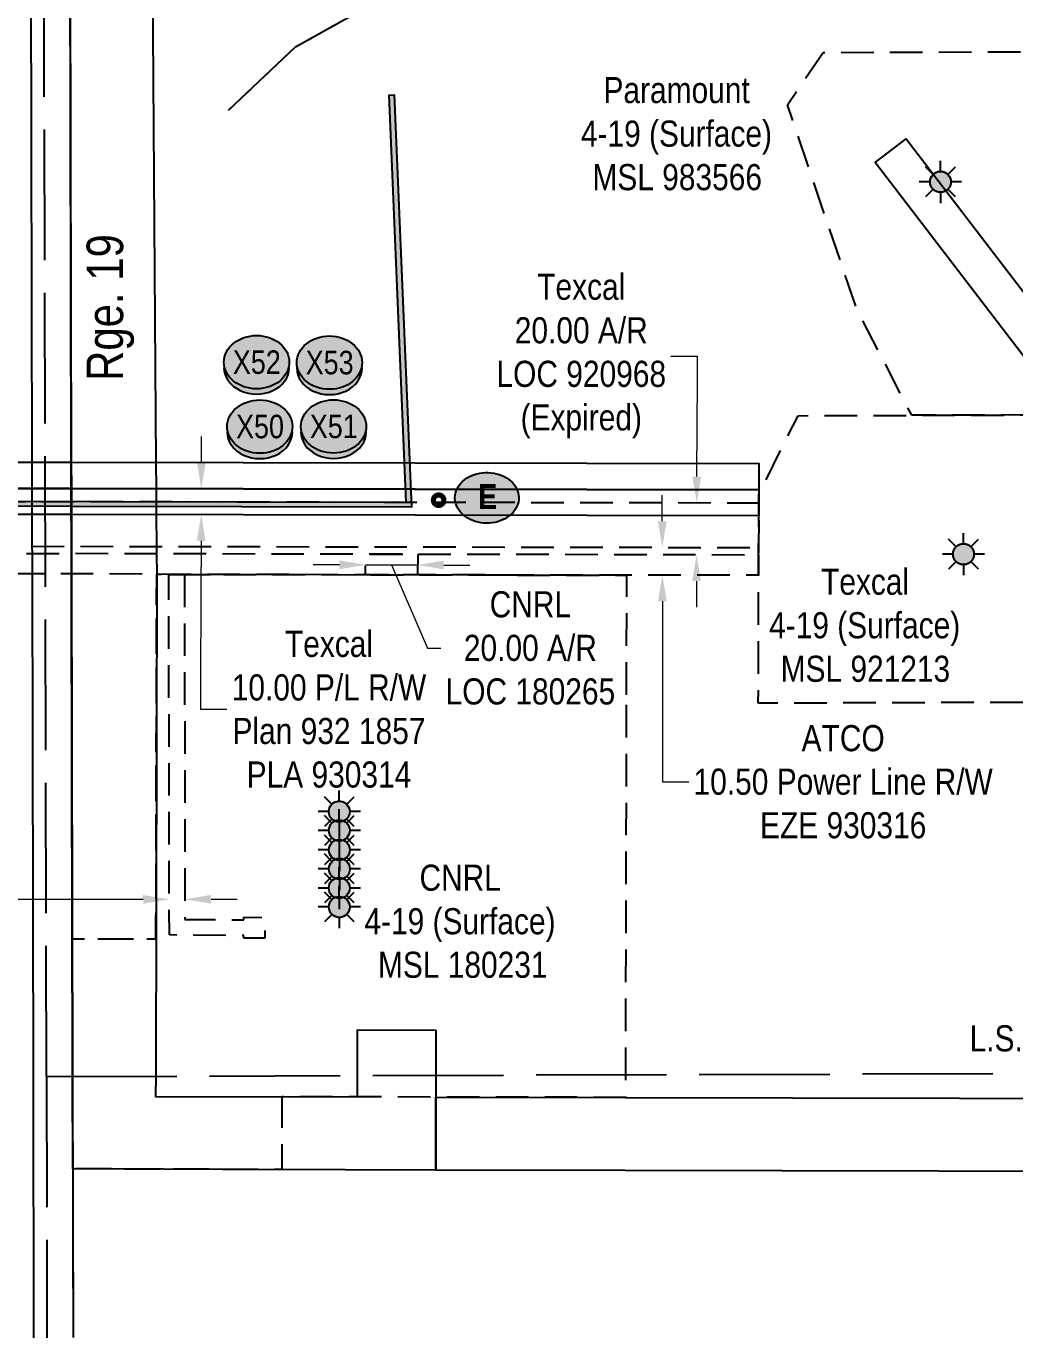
# Model space of a CAD drawing. Extents: x 506297 to 510567, y 6023715 to 6027460.
# Drawn here: x 509658 to 510036, y 6024649 to 6025151 of the extents above; entities that cross this region are included whole.
import ezdxf
from ezdxf.enums import TextEntityAlignment as Align

# ---------------------------------------------------------------- set-up
doc = ezdxf.new("R2010")
doc.units = 0
doc.header["$LTSCALE"] = 5
doc.header["$PDMODE"] = 34
doc.header["$PDSIZE"] = 0.05
for name, pattern in [('foc-ACCESSROAD', [3.75, 2.5, -1.25]), ('foc-FLOWLINE', [3.75, 2.5, -1.25]), ('foc-LSD', [8, 5, -3]), ('foc-UNSURVEYED', [12.5, 10, -2.5]), ('foc-WHEELTRACKS', [2, 0.4, -1.6])]:
    doc.linetypes.add(name, pattern=pattern)
doc.layers.get('Defpoints').update_dxf_attribs({"color": 9})
for name, color, linetype in [('CG-NOTES', 7, 'Continuous'), ('D-TXT', 6, 'Continuous'), ('F-AR', 190, 'foc-ACCESSROAD'), ('F-EZE', 190, 'foc-FLOWLINE'), ('F-RW', 190, 'Continuous'), ('F-WS', 190, 'foc-ACCESSROAD'), ('F-WS-S', 190, 'Continuous'), ('L-SECTION-LSD', 7, 'foc-LSD'), ('L-USEC', 7, 'foc-UNSURVEYED'), ('P-CROSSINGS', 250, 'Continuous'), ('P-PROPOSED', 10, 'Continuous'), ('T-WATER-P3', 160, 'foc-WHEELTRACKS')]:
    doc.layers.add(name, color=color, linetype=linetype)
for name, color, linetype, lineweight in [('F-AR-T', 190, 'Continuous', 9), ('F-EZE-T', 190, 'Continuous', 9), ('F-RW-T', 190, 'Continuous', 9)]:
    doc.layers.add(name, color=color, linetype=linetype, lineweight=lineweight)
doc.styles.add('100L', font='ARIALN.TTF', dxfattribs={"height": 11})
doc.styles.add('80CG', font='ARIALN.TTF', dxfattribs={"height": 10})
doc.styles.add('80L', font='ARIALN.TTF', dxfattribs={"height": 10})
doc.styles.add('BOLD', font='ARIALNB.TTF')
doc.styles.add('Crossing', font='ARIALN.TTF', dxfattribs={"height": 10})
doc.styles.add('foc-LtypeFont', font='ARIALN.TTF', dxfattribs={"height": 7.35})
doc.linetypes.add('foc-TOPO-flowdirection-NOLINE', pattern='A,0,[">",foc-LtypeFont,S=0.3,R=0,X=0,Y=-0.945],-20,[">",foc-LtypeFont,S=0.3,R=0,X=0,Y=-0.945],0', length=20)
doc.dimstyles.new('Compass 5 000', dxfattribs={"dimscale": 5, "dimtxt": 9, "dimasz": 2, "dimexe": 0.2, "dimexo": 0.0625, "dimgap": 0.5, "dimtad": 0, "dimtih": 1, "dimtoh": 1, "dimzin": 0, "dimdsep": 46, "dimtxsty": '80CG', "dimcen": 0.1, "dimse1": 1, "dimse2": 1, "dimclrd": 256, "dimclrt": 256, "dimaunit": 1, "dimadec": 4, "dimazin": 0, "dimtfac": 0.06, "dimtofl": 0, "dimtmove": 0, "dimatfit": 1, "dimfxl": 0.2, "dimtolj": 1, "dimtzin": 0, "dimlwd": -1, "dimarcsym": 0})

# ---------------------------------------------------------------- blocks, each defined once
blk = doc.blocks.new('*D480')
at = {"layer": 'Defpoints', "color": 0, "transparency": 16777216}
for p in [(509712.42, 6024898.98), (509718.42, 6024898.99), (509718.54, 6024816.64)]:
    blk.add_point(p, dxfattribs=at)
at = {"layer": 'F-EZE-T', "transparency": 16777216}
for p, q in [((509702.54, 6024816.62), (509642.84, 6024816.53)), ((509728.54, 6024816.66), (509738.54, 6024816.67))]:
    blk.add_line(p, q, dxfattribs=at)
for points in [[(509702.54, 6024818.29), (509702.55, 6024814.95), (509712.54, 6024816.64)], [(509728.54, 6024818.33), (509728.55, 6024814.99), (509718.54, 6024816.64)]]:
    blk.add_solid(points, dxfattribs=at)
at = {"layer": 'F-EZE-T', "transparency": 16777216, "insert": (509586.48, 6024816.53), "char_height": 10, "attachment_point": 5, "style": '80CG'}
blk.add_mtext('\\A1;ATCO\\P6.00 Power Line R/W\\PEZE 180169', dxfattribs=at)
blk = doc.blocks.new('AA')
at = {"const_width": 4}
blk.add_lwpolyline([(-1, 0, 1), (1, 0, 1)], format="xyb", close=True, dxfattribs=at)
blk.add_circle((0, 0), 2)
blk = doc.blocks.new('Route_Letters')
h = blk.add_hatch(color=255)
h.dxf.hatch_style = 1
edge = h.paths.add_edge_path()
edge.add_ellipse((-0.12, 0.46), major_axis=(-11.97, 0), ratio=0.789318, start_angle=0, end_angle=360)
at = {"color": 5}
blk.add_open_spline([(-12.34, 0.46), (-12.34, -0.25), (-12.24, -0.97), (-11.72, -2.79), (-11.14, -3.88), (-9.56, -5.81), (-8.54, -6.66), (-6.22, -8.02), (-4.9, -8.54), (-2.12, -9.17), (-0.66, -9.3), (2.22, -9.13), (3.64, -8.84), (6.27, -7.89), (7.48, -7.22), (9.54, -5.6), (10.38, -4.64), (11.6, -2.54), (11.97, -1.4), (12.18, 0.91), (12.02, 2.08), (11.2, 4.3), (10.54, 5.35), (8.8, 7.2), (7.72, 7.99), (5.29, 9.24), (3.93, 9.68), (1.11, 10.18), (-0.35, 10.23), (-3.22, 9.91), (-4.61, 9.55), (-7.16, 8.47), (-8.32, 7.75), (-10.24, 6.02), (-11, 5.02), (-12.05, 2.86), (-12.32, 1.7), (-12.34, 0.52), (-12.34, 0.49), (-12.34, 0.46)], degree=3, knots=[0, 0, 0, 0, 0.219529, 0.219529, 0.575727, 0.575727, 0.931924, 0.931924, 1.288121, 1.288121, 1.644318, 1.644318, 2.000515, 2.000515, 2.356712, 2.356712, 2.712909, 2.712909, 3.069107, 3.069107, 3.425304, 3.425304, 3.781501, 3.781501, 4.137698, 4.137698, 4.493895, 4.493895, 4.850092, 4.850092, 5.20629, 5.20629, 5.562487, 5.562487, 5.918684, 5.918684, 6.274881, 6.274881, 6.283185, 6.283185, 6.283185, 6.283185], dxfattribs=at)
at = {"color": 14, "style": 'BOLD'}
blk.add_attdef('A', text='', height=9.5, dxfattribs=at).set_placement((0.22, 0.98), align=Align.MIDDLE)
blk = doc.blocks.new('*D651')
at = {"layer": 'Defpoints', "color": 0, "transparency": 16777216}
for p in [(509902.02, 6024951.39), (509901.37, 6024940.72), (509902.03, 6024940.72)]:
    blk.add_point(p, dxfattribs=at)
at = {"layer": 'F-EZE-T', "transparency": 16777216}
for p, q in [((509901.35, 6024961.39), (509901.34, 6024971.39)), ((509901.39, 6024930.72), (509901.47, 6024861.6)), ((509901.47, 6024861.6), (509911.47, 6024861.6))]:
    blk.add_line(p, q, dxfattribs=at)
for points in [[(509903.01, 6024961.39), (509899.68, 6024961.39), (509901.36, 6024951.39)], [(509903.05, 6024930.72), (509899.72, 6024930.72), (509901.37, 6024940.72)]]:
    blk.add_solid(points, dxfattribs=at)
at = {"layer": 'F-EZE-T', "transparency": 16777216, "insert": (509970.61, 6024861.6), "char_height": 10, "attachment_point": 5, "style": '80CG'}
blk.add_mtext('\\A1;ATCO\\P10.50 Power Line R/W\\PEZE 930316', dxfattribs=at)
blk = doc.blocks.new('*D655')
at = {"layer": 'Defpoints', "color": 0, "transparency": 16777216}
for p in [(509787.68, 6024944.99), (509807.67, 6024944.95), (509807.67, 6024944.63)]:
    blk.add_point(p, dxfattribs=at)
at = {"layer": 'F-AR-T', "transparency": 16777216}
for p, q in [((509777.68, 6024944.69), (509767.68, 6024944.71)), ((509787.68, 6024944.67), (509807.67, 6024944.63)), ((509797.68, 6024944.65), (509811.49, 6024912.83)), ((509817.67, 6024944.61), (509827.67, 6024944.59)), ((509811.49, 6024912.83), (509816.49, 6024912.83))]:
    blk.add_line(p, q, dxfattribs=at)
for points in [[(509777.69, 6024946.36), (509777.68, 6024943.02), (509787.68, 6024944.67)], [(509817.68, 6024946.28), (509817.67, 6024942.94), (509807.67, 6024944.63)]]:
    blk.add_solid(points, dxfattribs=at)
at = {"layer": 'F-AR-T', "transparency": 16777216, "insert": (509850.83, 6024912.83), "char_height": 10, "attachment_point": 5, "style": '80CG'}
blk.add_mtext('\\A1;CNRL\\P20.00 A/R\\PLOC 180265', dxfattribs=at)
blk = doc.blocks.new('*D660')
at = {"layer": 'Defpoints', "color": 0, "transparency": 16777216}
for p in [(509914.52, 6024968.48), (509926.73, 6024968.46), (509926.69, 6024948.45)]:
    blk.add_point(p, dxfattribs=at)
at = {"layer": 'F-AR-T', "transparency": 16777216}
for p, q in [((509904.64, 6025024.63), (509914.64, 6025024.63)), ((509914.64, 6025024.63), (509914.56, 6024988.48)), ((509914.54, 6024978.48), (509914.56, 6024988.48)), ((509914.46, 6024938.48), (509914.44, 6024928.48))]:
    blk.add_line(p, q, dxfattribs=at)
for points in [[(509912.87, 6024978.49), (509916.21, 6024978.48), (509914.52, 6024968.48)], [(509912.79, 6024938.48), (509916.13, 6024938.47), (509914.48, 6024948.48)]]:
    blk.add_solid(points, dxfattribs=at)
at = {"layer": 'F-AR-T', "transparency": 16777216, "insert": (509870.32, 6025024.63), "char_height": 10, "attachment_point": 5, "style": '80CG'}
blk.add_mtext('\\A1;Texcal\\P20.00 A/R\\PLOC 920968\\P(Expired)', dxfattribs=at)
blk = doc.blocks.new('*D695')
at = {"layer": 'Defpoints', "color": 0, "transparency": 16777216}
for p in [(509739.79, 6024973.83), (509724.78, 6024963.87), (509739.77, 6024963.84)]:
    blk.add_point(p, dxfattribs=at)
at = {"layer": 'F-RW-T', "transparency": 16777216}
for p, q in [((509724.82, 6024983.86), (509724.84, 6024993.86)), ((509724.76, 6024953.87), (509724.74, 6024943.87)), ((509724.63, 6024889.35), (509724.74, 6024943.87)), ((509734.63, 6024889.35), (509724.63, 6024889.35))]:
    blk.add_line(p, q, dxfattribs=at)
for points in [[(509723.15, 6024983.87), (509726.49, 6024983.86), (509724.8, 6024973.86)], [(509723.09, 6024953.88), (509726.43, 6024953.87), (509724.78, 6024963.87)]]:
    blk.add_solid(points, dxfattribs=at)
at = {"layer": 'F-RW-T', "transparency": 16777216, "insert": (509773.71, 6024889.35), "char_height": 10, "attachment_point": 5, "style": '80CG'}
blk.add_mtext('\\A1;Texcal\\P10.00 P/L R/W\\PPlan 932 1857\\PPLA 930314', dxfattribs=at)
blk = doc.blocks.new('GAS')
h = blk.add_hatch(color=255)
h.dxf.hatch_style = 1
edge = h.paths.add_edge_path()
edge.add_arc((0, 0), 0.9, 0, 360)
for p, q in [((-0.57, 0.57), (-1.14, 1.14)), ((0, 0.81), (0, 1.62)), ((0.57, 0.57), (1.14, 1.14)), ((-0.81, 0), (-1.62, 0)), ((1.62, 0), (0.81, 0)), ((-0.57, -0.57), (-1.14, -1.14)), ((0, -0.81), (0, -1.62)), ((1.14, -1.14), (0.57, -0.57))]:
    blk.add_line(p, q)
blk.add_circle((0, 0), 0.8)
blk = doc.blocks.new('xing2')
h = blk.add_hatch(color=50)
h.dxf.hatch_style = 1
edge = h.paths.add_edge_path()
edge.add_ellipse((0, 0), major_axis=(-12.5, 0), ratio=0.816297, start_angle=0, end_angle=360)
h = blk.add_hatch(color=250)
h.dxf.hatch_style = 1
edge = h.paths.add_edge_path()
edge.add_ellipse((0, -2.05), major_axis=(-12.5, 0), ratio=0.816297, start_angle=0, end_angle=180)
edge.add_line((12.5, -2.05), (12.5, 0))
edge.add_ellipse((0, 0), major_axis=(-12.5, 0), ratio=0.816297, start_angle=0, end_angle=180, ccw=False)
edge.add_line((-12.5, 0), (-12.5, -2.05))
at = {"color": 250}
blk.add_ellipse((0, 0), major_axis=(-12.5, 0), ratio=0.816297, dxfattribs=at)
blk.add_ellipse((0, -2.05), major_axis=(-12.5, 0), ratio=0.816297, start_param=0, end_param=3.141593, dxfattribs=at)
at = {"color": 250, "style": 'Crossing'}
blk.add_attdef('CROSSING', text='', height=9, dxfattribs=at).set_placement((0.09, 0.02), align=Align.MIDDLE_CENTER)
at = {"color": 250, "style": 'Crossing', "flags": 1}
for tag, p in [('OWNER', (0.09, -12.49)), ('DESCRIPTION', (0.09, -25.77)), ('LOCATION', (0.09, -39.3)), ('DWG_REF', (0.09, -52.84))]:
    blk.add_attdef(tag, text='', height=9, dxfattribs=at).set_placement(p, align=Align.MIDDLE_CENTER)

msp = doc.modelspace()

# ---------------------------------------------------------------- hatches: boundary and pattern name
at = {"layer": 'P-PROPOSED'}
h = msp.add_hatch(color=256, dxfattribs=at)
h.dxf.hatch_style = 1
h.paths.add_polyline_path([(509796.698, 6025124.527), (509798.696, 6025124.61), (509805.309, 6024966.707), (509219.186, 6024967.917), (509196.95, 6025010.856), (509103.819, 6025021.614), (508388.141, 6025021.346), (508401.756, 6025052.16), (508410.85, 6025071.086), (508386.117, 6025081.058), (508383.037, 6025074.928), (508367.894, 6025041.386), (508354.157, 6025007.243), (508341.849, 6024972.559), (508331.383, 6024938.672), (508319.403, 6024890.784), (508316.32, 6024878.461), (508315.682, 6024875.195), (508313.813, 6024865.993), (508283.743, 6024862.095), (508261.055, 6024862.122), (508222.408, 6024850.062), (508215.675, 6024815.476), (508203.86, 6024792.537), (508168.8, 6024793.203), (508126.202, 6024809.837), (508061.096, 6024814.559), (508031.539, 6024813.166), (508019.853, 6024796.262), (508005.566, 6024684.375), (508005.545, 6024666.967), (507726.437, 6024696.458), (507559.269, 6024714.128), (507469.846, 6024722.293), (507449.75, 6024724.245), (507446.733, 6024724.556), (507387.581, 6024730.797), (507285.493, 6024741.568), (507032.596, 6024768.25), (506559.699, 6024818.158), (506559.909, 6024820.147), (507032.806, 6024770.239), (507285.703, 6024743.556), (507387.791, 6024732.786), (507446.941, 6024726.546), (507449.949, 6024726.235), (507470.033, 6024724.284), (507559.465, 6024716.119), (507726.647, 6024698.447), (508003.547, 6024669.189), (508003.566, 6024684.503), (508017.942, 6024797.015), (508030.456, 6024815.117), (508061.122, 6024816.562), (508126.648, 6024811.81), (508169.195, 6024795.196), (508202.653, 6024794.56), (508213.766, 6024816.138), (508220.672, 6024851.616), (508260.751, 6024864.122), (508283.615, 6024864.095), (508312.137, 6024867.793), (508313.721, 6024875.586), (508314.367, 6024878.896), (508317.462, 6024891.269), (508329.456, 6024939.21), (508339.951, 6024973.189), (508352.286, 6025007.951), (508366.054, 6025042.171), (508381.231, 6025075.789), (508385.156, 6025083.602), (508413.577, 6025072.143), (508403.572, 6025051.323), (508391.211, 6025023.347), (509103.934, 6025023.614), (509198.237, 6025012.721), (509220.404, 6024969.915), (509803.224, 6024968.712)])

# ---------------------------------------------------------------- linework, layer by layer
at = {"layer": 'F-AR', "flags": 128}
for points in [[(509644.901, 6024968.899), (509645.467, 6024968.898), (509675.06, 6024968.973), (509675.643, 6024968.974), (509938.282, 6024968.433), (509938.271, 6024963.432), (509938.246, 6024951.43), (509938.241, 6024948.429), (509675.647, 6024948.97), (509675.103, 6024948.968), (509645.469, 6024948.893), (509644.943, 6024948.895), (509228.176, 6024949.893), (509218.118, 6024949.916), (509218.461, 6024952.916), (509220.404, 6024969.915), (509230.463, 6024969.891), (509358.472, 6024969.584), (509368.474, 6024969.56), (509605.061, 6024968.995), (509622.613, 6024968.953), (509625.066, 6024968.948), (509633.115, 6024968.928), (509644.901, 6024968.899)], [(509807.68, 6024948.697), (509807.664, 6024940.86), (509787.675, 6024940.9), (509787.691, 6024948.738), (509807.68, 6024948.697)]]:
    msp.add_lwpolyline(points, close=True, dxfattribs=at)
at = {"layer": 'F-EZE', "flags": 128}
msp.add_lwpolyline([(509718.364, 6024941.039), (509718.556, 6024808.957), (509741.135, 6024808.791), (509741.14, 6024809.79), (509749.148, 6024809.73), (509749.089, 6024801.743), (509741.1, 6024801.781), (509741.09, 6024802.794), (509712.568, 6024803.005), (509712.361, 6024941.05), (509718.364, 6024941.039)], close=True, dxfattribs=at)
at = {"layer": 'F-RW'}
for points in [[(509660.736, 6024648.798), (509660.525, 6024748.797), (509660.119, 6024941.429), (509660.104, 6024948.93), (509660.097, 6024951.931), (509660.072, 6024963.937), (509660.061, 6024968.934), (509660.05, 6024973.931), (509660.029, 6024983.978), (509659.055, 6025473.001), (509659.037, 6025479.438), (509658.937, 6025514.272), (509658.827, 6025552.978), (509658.617, 6025652.979)], [(509673.616, 6025653.027), (509673.827, 6025553.025), (509673.923, 6025507.847), (509673.996, 6025473.031), (509675.029, 6024983.961), (509675.05, 6024973.967), (509675.06, 6024968.973), (509675.071, 6024963.974), (509675.096, 6024951.969), (509675.103, 6024948.968), (509675.118, 6024941.467), (509675.525, 6024748.845), (509675.736, 6024648.846)], [(509704.025, 6025460.161), (509707.414, 6024983.893), (509707.485, 6024973.9), (509707.521, 6024968.908), (509707.556, 6024963.906), (509707.643, 6024951.723), (509707.663, 6024948.903), (509707.718, 6024941.059), (509707.336, 6024748.943), (509707.32, 6024741.167), (509784.63, 6024741.012), (509784.646, 6024749.182), (509784.681, 6024766.631), (509814.665, 6024766.57), (509814.631, 6024749.276), (509814.615, 6024740.952), (509814.559, 6024712.989), (509675.6, 6024713.463), (509675.525, 6024748.845), (509675.119, 6024941.296), (509675.103, 6024948.968), (509675.097, 6024951.794), (509675.071, 6024963.974), (509675.06, 6024968.973), (509675.05, 6024973.967), (509675.029, 6024983.961), (509674.062, 6025441.846)], [(510237.569, 6024650.627), (510203.394, 6024750.503), (510128.174, 6024970.354), (510058.232, 6025000.447), (510056.86, 6025002.112), (509982.856, 6025098.713), (509994.763, 6025107.801), (510058.306, 6025024.858), (510067.607, 6025012.717), (510140.177, 6024981.492), (510219.167, 6024750.553), (510253.293, 6024650.676)], [(509644.869, 6024984.024), (509675.029, 6024983.961), (509938.313, 6024983.419), (509938.292, 6024973.425), (509675.05, 6024973.967), (509644.891, 6024973.892)], [(510208.006, 6024650.533), (510186.907, 6024712.197), (509887.168, 6024712.832), (509814.559, 6024712.989), (509814.615, 6024740.952), (509887.223, 6024740.801), (510206.948, 6024740.119), (510237.569, 6024650.627)]]:
    msp.add_lwpolyline(points, dxfattribs=at)
msp.add_lwpolyline([(509633.14, 6024973.969), (509644.891, 6024973.892), (509675.05, 6024973.967), (509938.292, 6024973.425), (509938.288, 6024971.73), (509938.282, 6024968.433), (509938.271, 6024963.432), (509675.071, 6024963.974), (509644.912, 6024963.898), (509633.09, 6024963.926), (509622.587, 6024963.951), (509229.891, 6024964.891), (509230.463, 6024969.891), (509231.033, 6024974.882), (509236.063, 6024974.872), (509256.288, 6024974.83), (509358.455, 6024974.619), (509368.456, 6024974.599), (509605.087, 6024974.112), (509615.082, 6024974.091), (509622.638, 6024974.04), (509625.091, 6024974.024), (509633.14, 6024973.969)], close=True, dxfattribs=at)
at = {"layer": 'F-WS', "flags": 128}
for points in [[(510058.306, 6025024.858), (510058.378, 6025002.118), (510056.86, 6025002.112), (509996.855, 6025001.922), (509975.707, 6025042.908), (509949.295, 6025120.822), (509962.923, 6025140.852), (510057.943, 6025141.148), (510058.306, 6025024.858)], [(510058.153, 6024892.091), (509938.124, 6024891.711), (509938.225, 6024940.928), (509938.241, 6024948.429), (509938.246, 6024951.43), (509938.271, 6024963.432), (509938.282, 6024968.433), (509938.288, 6024971.73), (509953.353, 6025001.784), (509996.855, 6025001.922), (510056.86, 6025002.112), (510058.378, 6025002.118), (510058.232, 6025000.447), (510058.153, 6024892.091)], [(509887.523, 6024891.142), (509887.241, 6024749.502), (509887.223, 6024740.805), (509814.615, 6024740.952), (509784.63, 6024741.012), (509755.697, 6024741.07), (509755.635, 6024713.189), (509675.6, 6024713.463), (509675.525, 6024748.845), (509675.414, 6024801.461), (509707.44, 6024801.516), (509707.718, 6024941.059), (509712.361, 6024941.05), (509718.364, 6024941.038), (509787.675, 6024940.9), (509807.664, 6024940.86), (509887.622, 6024940.701), (509887.523, 6024891.142)]]:
    msp.add_lwpolyline(points, close=True, dxfattribs=at)
msp.add_lwpolyline([(509745.441, 6024713.224), (509675.6, 6024713.463), (509675.525, 6024748.845), (509675.414, 6024801.461), (509707.44, 6024801.516), (509707.718, 6024941.059), (509712.361, 6024941.05), (509718.364, 6024941.038), (509744.96, 6024940.985)], dxfattribs=at)
at = {"layer": 'L-USEC'}
for p, q in [((509665.486, 6024748.792), (509663.788, 6025552.972)), ((509675.525, 6024748.845), (509673.827, 6025553.025)), ((509665.486, 6024748.792), (510467.2, 6024751.354)), ((509665.486, 6024748.792), (509665.697, 6024648.814)), ((509675.525, 6024748.845), (509675.736, 6024648.846))]:
    msp.add_line(p, q, dxfattribs=at)
at = {"layer": 'T-WATER-P3', "flags": 128}
msp.add_lwpolyline([(509735.233, 6025118.684), (509760.878, 6025142.977), (509787.462, 6025157.844), (509805.124, 6025164.163), (509838.742, 6025192.284), (509850.976, 6025200.011), (509880.951, 6025207.564), (509894.552, 6025215.426), (509897.3, 6025232.039), (509893.35, 6025246.521), (509889.43, 6025252.61), (509887.027, 6025256.344), (509884.28, 6025260.609), (509881.452, 6025268.61), (509879.467, 6025274.224), (509878.192, 6025293.175), (509887.026, 6025324.821), (509897.985, 6025373.9), (509904.187, 6025387.08), (509913.328, 6025398.13), (509924.457, 6025408.19), (509937.315, 6025415.607), (509947.876, 6025425.201), (509956.945, 6025436.669), (509958.59, 6025451.51), (509957.633, 6025469.447), (509944.379, 6025522.122), (509946.65, 6025542.445), (509943.079, 6025576.304), (509948.596, 6025590.421), (509974.666, 6025624.67), (509985.117, 6025633.903), (510010.804, 6025648.612), (510016.023, 6025654.113)], dxfattribs=at)
at = {"layer": 'T-WATER-P3', "linetype": 'foc-TOPO-flowdirection-NOLINE', "flags": 128}
msp.add_lwpolyline([(509735.233, 6025118.684), (509760.878, 6025142.977), (509787.462, 6025157.844), (509805.124, 6025164.163), (509838.742, 6025192.284), (509850.976, 6025200.011), (509880.951, 6025207.564), (509894.552, 6025215.426), (509897.3, 6025232.039), (509893.35, 6025246.521), (509889.43, 6025252.61), (509887.027, 6025256.344), (509884.28, 6025260.609), (509881.452, 6025268.61), (509879.467, 6025274.224), (509878.192, 6025293.175), (509887.026, 6025324.821), (509897.985, 6025373.9), (509904.187, 6025387.08), (509913.328, 6025398.13), (509924.457, 6025408.19), (509937.315, 6025415.607), (509947.876, 6025425.201), (509956.945, 6025436.669), (509958.59, 6025451.51), (509957.633, 6025469.447), (509944.379, 6025522.122), (509946.65, 6025542.445), (509943.079, 6025576.304), (509948.596, 6025590.421), (509974.666, 6025624.67), (509985.117, 6025633.903), (510010.804, 6025648.612), (510016.023, 6025654.113)], dxfattribs=at)

# ---------------------------------------------------------------- block references
at = {"layer": 'CG-NOTES'}
msp.add_blockref('Route_Letters', (509834.281, 6024969.873), dxfattribs=at).add_auto_attribs({'A': 'E'})
msp.add_blockref('AA', (509815.697, 6024969.437), dxfattribs=at)
at = {"layer": 'F-WS-S', "xscale": 5.000000000000116, "yscale": 5.000000000000116, "zscale": 5.000000000000116}
for p in [(510007.871, 6025091.287), (510016.693, 6024948.772), (509777.642, 6024850.229), (509777.658, 6024842.997), (509777.674, 6024835.542), (509777.689, 6024828.309), (509777.64, 6024820.966), (509777.655, 6024813.733)]:
    msp.add_blockref('GAS', p, dxfattribs=at)
at = {"layer": 'P-CROSSINGS'}
for p, values in [((509745.981, 6025022.266), {'CROSSING': 'X52'}), ((509773.878, 6025022.099), {'CROSSING': 'X53'}), ((509775.454, 6024997.659), {'CROSSING': 'X51'})]:
    msp.add_blockref('xing2', p, dxfattribs=at).add_auto_attribs(values)
at = {"layer": 'P-CROSSINGS', "color": 4}
msp.add_blockref('xing2', (509747.206, 6024997.618), dxfattribs=at).add_auto_attribs({'CROSSING': 'X50'})

# ---------------------------------------------------------------- texts
at = {"layer": 'F-RW-T', "char_height": 9.99465, "attachment_point": 1, "style": '80L'}
for s, width, insert in [('\\pi8.76973;Paramount \\P\\pi0.11474;4-19 (Surface)\\P\\pi4.52916;MSL 983566', 72.59184, (509870.069, 6025131.43)), ('\\pi36.9181;Texcal \\P\\pi17.04129;4-19 (Surface)\\P\\pi21.4523;MSL 921213', 106.44494, (509925.218, 6024943.226)), ('\\pi38.13164;CNRL \\P\\pi17.04129;4-19 (Surface)\\P\\pi22.24314;MSL 180231', 106.44494, (509770.238, 6024829.917))]:
    msp.add_mtext_dynamic_manual_height_columns(s, width=width, gutter_width=50.027, heights=[0], dxfattribs=dict(at, insert=insert))

# ---------------------------------------------------------------- dimensions: what is measured, and where the dimension line sits
at = {"layer": 'F-AR-T'}
for base, p1, p2, angle, text, picture, middle in [((509914.52, 6024968.482), (509926.687, 6024948.453), (509926.728, 6024968.457), 89.88201, 'Texcal\\P20.00 A/R\\PLOC 920968\\P(Expired)', '*D660', (509890.328, 6025024.632)), ((509807.672, 6024944.63), (509787.684, 6024944.988), (509807.673, 6024944.948), 359.88392, 'CNRL\\X20.00 A/R\\PLOC 180265', '*D655', (509818.992, 6024912.828))]:
    dim = msp.add_linear_dim(base=base, p1=p1, p2=p2, angle=angle, text=text, dimstyle='Compass 5 000', override={"dimtmove": 1}, dxfattribs=at)
    dim.commit()
    dim.dimension.update_dxf_attribs({"geometry": picture, "text_midpoint": middle, "dimtype": 161})
at = {"layer": 'F-EZE-T'}
for base, p1, p2, angle, text, picture, middle in [((509901.374, 6024940.718), (509902.02, 6024951.39), (509902.034, 6024940.719), 270.07203, 'ATCO\\P10.50 Power Line R/W\\PEZE 930316', '*D651', (509970.611, 6024861.597)), ((509718.545, 6024816.644), (509712.424, 6024898.982), (509718.425, 6024898.991), 0.0834, 'ATCO\\P6.00 Power Line R/W\\PEZE 180169', '*D480', (509586.475, 6024816.534))]:
    dim = msp.add_linear_dim(base=base, p1=p1, p2=p2, angle=angle, text=text, dimstyle='Compass 5 000', dxfattribs=at)
    dim.commit()
    dim.dimension.update_dxf_attribs({"geometry": picture, "text_midpoint": middle, "dimtype": 161})
at = {"layer": 'F-RW-T'}
dim = msp.add_linear_dim(base=(509724.779, 6024963.872), p1=(509739.786, 6024973.834), p2=(509739.765, 6024963.841), angle=269.88204, text='Texcal\\P10.00 P/L R/W\\PPlan 932 1857\\PPLA 930314', dimstyle='Compass 5 000', override={"dimtmove": 1}, dxfattribs=at)
dim.commit()
dim.dimension.update_dxf_attribs({"geometry": '*D695', "text_midpoint": (509734.639, 6024889.35), "dimtype": 161})

# ---------------------------------------------------------------- next in the draw order: texts
at = {"layer": 'D-TXT', "color": 3, "insert": (509680.877, 6025015.112), "char_height": 14, "attachment_point": 1, "rotation": 90, "style": '80L', "bg_fill": 3, "box_fill_scale": 1.15, "bg_fill_color": 256, "bg_fill_true_color": 256, "bg_fill_transparency": 0}
msp.add_mtext_dynamic_manual_height_columns('Rge. 19', width=55.58611, gutter_width=47.5, heights=[0], dxfattribs=at)
at = {"layer": 'L-SECTION-LSD', "insert": (510017.046, 6024768.421), "char_height": 10, "attachment_point": 1, "style": '100L', "bg_fill": 3, "box_fill_scale": 1.5, "bg_fill_color": 256, "bg_fill_transparency": 0}
msp.add_mtext_dynamic_manual_height_columns('\\pi1.98601;L.S. 4', width=30.53989, gutter_width=55, heights=[0], dxfattribs=at)

# ---------------------------------------------------------------- next in the draw order: linework, layer by layer
at = {"layer": 'F-EZE', "flags": 128}
msp.add_lwpolyline([(509634.612, 6024963.922), (509634.551, 6024951.699), (509644.938, 6024951.679), (509660.098, 6024951.716), (509675.097, 6024951.794), (509707.643, 6024951.723), (509938.246, 6024951.328), (509938.241, 6024948.429), (509938.225, 6024940.764), (509887.622, 6024940.701), (509807.664, 6024940.86), (509787.675, 6024940.9), (509707.718, 6024941.059), (509675.119, 6024941.296), (509660.12, 6024941.223), (509644.96, 6024941.185), (509634.499, 6024941.205), (509634.487, 6024938.835), (509623.986, 6024939.02), (509623.998, 6024941.41), (509227.319, 6024942.392), (509217.261, 6024942.416), (509202.175, 6024942.452), (509148.035, 6024942.582), (509148.419, 6024940.833), (509142.556, 6024939.548), (509141.888, 6024942.596), (509132.596, 6024942.619), (509132.621, 6024953.121), (509139.583, 6024953.105), (509124.403, 6025022.366), (509130.265, 6025023.651), (509145.729, 6024953.09), (509203.375, 6024952.963), (509218.461, 6024952.918), (509228.52, 6024952.908), (509624.052, 6024952.335), (509624.109, 6024963.947), (509624.134, 6024968.95), (509624.159, 6024974.03), (509624.209, 6024984.055), (509625.448, 6025233.259), (509626.382, 6025233.9), (509634.459, 6025239.441), (509635.987, 6025240.49), (509634.711, 6024984.044), (509634.661, 6024973.959), (509634.636, 6024968.924), (509634.612, 6024963.922)], close=True, dxfattribs=at)
at = {"layer": 'P-PROPOSED', "flags": 128}
msp.add_lwpolyline([(508391.211, 6025023.347), (509103.934, 6025023.614), (509198.237, 6025012.721), (509220.404, 6024969.915), (509803.224, 6024968.712), (509796.698, 6025124.527), (509798.696, 6025124.61), (509805.309, 6024966.707), (509219.186, 6024967.917), (509196.95, 6025010.856), (509103.819, 6025021.614), (508388.141, 6025021.346)], dxfattribs=at)

doc.saveas('drawing.dxf')
